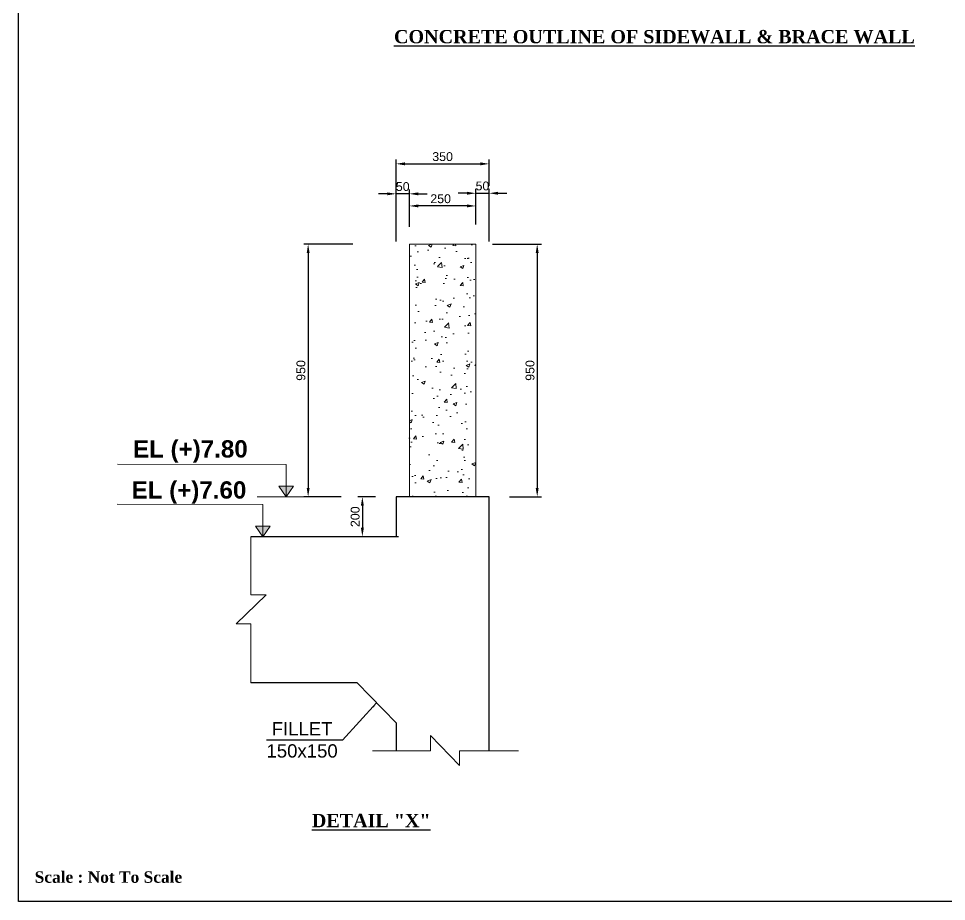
# Model space of a CAD drawing. Extents: x -358915 to 1258323, y -1667244 to -305611.
# Drawn here: x 398275 to 408749, y -1482912 to -1472952 of the extents above; entities that cross this region are included whole.
import ezdxf

# ---------------------------------------------------------------- set-up
doc = ezdxf.new("R2010")
doc.units = 0
doc.header["$LTSCALE"] = 300
doc.header["$MEASUREMENT"] = 0
doc.layers.get('DEFPOINTS').update_dxf_attribs({"linetype": 'CONTINUOUS'})
doc.layers.add('Dim', color=7, linetype='CONTINUOUS', lineweight=9)
doc.layers.add('Dimension', color=8, linetype='CONTINUOUS', lineweight=18)
for name, color, linetype in [('Head wall', 13, 'CONTINUOUS'), ('LINE', 7, 'CONTINUOUS'), ('TEXT', 10, 'CONTINUOUS'), ('TXT', 7, 'CONTINUOUS')]:
    doc.layers.add(name, color=color, linetype=linetype)
doc.styles.add('1-2', font='arial.ttf')
doc.styles.add('Arial', font='arial.ttf')
doc.styles.add('DIM', font='isocp3.shx')
doc.styles.add('text', font='ARIALN.TTF', dxfattribs={"height": 1.6})
doc.dimstyles.new('dim_50', dxfattribs={"dimtxt": 100, "dimasz": 100, "dimexe": 50, "dimexo": 30, "dimgap": 30, "dimtad": 1, "dimdec": 0, "dimzin": 0, "dimdsep": 46, "dimtxsty": 'DIM', "dimcen": 0.09, "dimclrd": 5, "dimclre": 5, "dimclrt": 7, "dimadec": 0, "dimazin": 0, "dimtfac": 1, "dimtdec": 0, "dimtmove": 0, "dimatfit": 3, "dimfxl": 1, "dimtolj": 1, "dimtzin": 0, "dimarcsym": 1})
doc.dimstyles.new('dim_80', dxfattribs={"dimtxt": 160, "dimasz": 160, "dimexe": 80, "dimexo": 40, "dimgap": 50, "dimtad": 1, "dimdec": 0, "dimzin": 0, "dimdsep": 46, "dimtxsty": 'DIM', "dimcen": 0.09, "dimclrd": 5, "dimclre": 5, "dimclrt": 7, "dimadec": 0, "dimazin": 0, "dimtfac": 1, "dimtdec": 0, "dimtmove": 0, "dimatfit": 3, "dimfxl": 1, "dimtolj": 1, "dimtzin": 0, "dimarcsym": 0})

# ---------------------------------------------------------------- blocks, each defined once
blk = doc.blocks.new('*D477')
at = {"layer": 'DEFPOINTS', "color": 0, "transparency": 16777216}
for p in [(403587, -1474923), (403437, -1475305), (403587, -1475497)]:
    blk.add_point(p, dxfattribs=at)
at = {"layer": 'Dim', "color": 5, "lineweight": -2, "transparency": 16777216}
for p, q in [((403437, -1475275), (403437, -1474873)), ((403587, -1475467), (403587, -1474873)), ((403337, -1474923), (403237, -1474923)), ((403437, -1474923), (403587, -1474923)), ((403687, -1474923), (403787, -1474923))]:
    blk.add_line(p, q, dxfattribs=at)
at = {"layer": 'Dim', "color": 5, "transparency": 16777216}
for points in [[(403337, -1474906), (403337, -1474939), (403437, -1474923)], [(403687, -1474906), (403687, -1474939), (403587, -1474923)]]:
    blk.add_solid(points, dxfattribs=at)
at = {"layer": 'Dim', "color": 7, "lineweight": 18, "transparency": 16777216, "insert": (403512, -1474841), "char_height": 100, "attachment_point": 5, "style": 'Arial'}
blk.add_mtext('\\A1;50', dxfattribs=at)
blk = doc.blocks.new('*D398')
at = {"layer": 'DEFPOINTS', "color": 0, "transparency": 16777216}
for p in [(402687, -1475066), (403437, -1475305), (402687, -1475332)]:
    blk.add_point(p, dxfattribs=at)
at = {"layer": 'Dim', "color": 5, "lineweight": -2, "transparency": 16777216}
for p, q in [((402687, -1475302), (402687, -1475016)), ((403337, -1475066), (402787, -1475066)), ((403437, -1475275), (403437, -1475016))]:
    blk.add_line(p, q, dxfattribs=at)
at = {"layer": 'Dim', "color": 5, "transparency": 16777216}
for points in [[(402787, -1475049), (402787, -1475082), (402687, -1475066)], [(403337, -1475049), (403337, -1475082), (403437, -1475066)]]:
    blk.add_solid(points, dxfattribs=at)
at = {"layer": 'Dim', "color": 7, "lineweight": 18, "transparency": 16777216, "insert": (403040, -1474985), "char_height": 100, "attachment_point": 5, "style": 'Arial'}
blk.add_mtext('\\A1;250', dxfattribs=at)
blk = doc.blocks.new('*D399')
at = {"layer": 'DEFPOINTS', "color": 0, "transparency": 16777216}
for p in [(402336, -1478347), (402156, -1478797), (402595, -1478797)]:
    blk.add_point(p, dxfattribs=at)
at = {"layer": 'Dim', "color": 5, "lineweight": -2, "transparency": 16777216}
for p, q in [((402306, -1478347), (402106, -1478347)), ((402156, -1478447), (402156, -1478697)), ((402565, -1478797), (402106, -1478797))]:
    blk.add_line(p, q, dxfattribs=at)
at = {"layer": 'Dim', "color": 5, "transparency": 16777216}
for points in [[(402140, -1478447), (402173, -1478447), (402156, -1478347)], [(402140, -1478697), (402173, -1478697), (402156, -1478797)]]:
    blk.add_solid(points, dxfattribs=at)
at = {"layer": 'Dim', "color": 7, "lineweight": 18, "transparency": 16777216, "insert": (402075, -1478572), "char_height": 100, "attachment_point": 5, "rotation": 90, "style": 'Arial'}
blk.add_mtext('\\A1;200', dxfattribs=at)
blk = doc.blocks.new('*D400')
at = {"layer": 'DEFPOINTS', "color": 0, "transparency": 16777216}
for p in [(403587, -1474591), (403587, -1474869), (402537, -1474906)]:
    blk.add_point(p, dxfattribs=at)
at = {"layer": 'Dim', "color": 5, "lineweight": -2, "transparency": 16777216}
for p, q in [((402537, -1474876), (402537, -1474541)), ((403587, -1474839), (403587, -1474541)), ((402637, -1474591), (403487, -1474591))]:
    blk.add_line(p, q, dxfattribs=at)
at = {"layer": 'Dim', "color": 5, "transparency": 16777216}
for points in [[(402637, -1474574), (402637, -1474608), (402537, -1474591)], [(403487, -1474574), (403487, -1474608), (403587, -1474591)]]:
    blk.add_solid(points, dxfattribs=at)
at = {"layer": 'Dim', "color": 7, "lineweight": 18, "transparency": 16777216, "insert": (403062, -1474510), "char_height": 100, "attachment_point": 5, "style": 'Arial'}
blk.add_mtext('\\A1;350', dxfattribs=at)
blk = doc.blocks.new('*D401')
at = {"layer": 'DEFPOINTS', "color": 0, "transparency": 16777216}
for p in [(403596, -1475497), (403786, -1478347), (404130, -1478347)]:
    blk.add_point(p, dxfattribs=at)
at = {"layer": 'Dim', "color": 5, "lineweight": -2, "transparency": 16777216}
for p, q in [((403626, -1475497), (404180, -1475497)), ((404130, -1475597), (404130, -1478247)), ((403816, -1478347), (404180, -1478347))]:
    blk.add_line(p, q, dxfattribs=at)
at = {"layer": 'Dim', "color": 5, "transparency": 16777216}
for points in [[(404113, -1475597), (404146, -1475597), (404130, -1475497)], [(404113, -1478247), (404146, -1478247), (404130, -1478347)]]:
    blk.add_solid(points, dxfattribs=at)
at = {"layer": 'Dim', "color": 7, "lineweight": 18, "transparency": 16777216, "insert": (404049, -1476922), "char_height": 100, "attachment_point": 5, "rotation": 90, "style": 'Arial'}
blk.add_mtext('\\A1;950', dxfattribs=at)
blk = doc.blocks.new('*D402')
at = {"layer": 'DEFPOINTS', "color": 0, "transparency": 16777216}
for p in [(402078, -1475497), (401544, -1478347), (401947, -1478347)]:
    blk.add_point(p, dxfattribs=at)
at = {"layer": 'Dim', "color": 5, "lineweight": -2, "transparency": 16777216}
for p, q in [((402048, -1475497), (401494, -1475497)), ((401544, -1475597), (401544, -1478247)), ((401917, -1478347), (401494, -1478347))]:
    blk.add_line(p, q, dxfattribs=at)
at = {"layer": 'Dim', "color": 5, "transparency": 16777216}
for points in [[(401528, -1475597), (401561, -1475597), (401544, -1475497)], [(401528, -1478247), (401561, -1478247), (401544, -1478347)]]:
    blk.add_solid(points, dxfattribs=at)
at = {"layer": 'Dim', "color": 7, "lineweight": 18, "transparency": 16777216, "insert": (401463, -1476922), "char_height": 100, "attachment_point": 5, "rotation": 90, "style": 'Arial'}
blk.add_mtext('\\A1;950', dxfattribs=at)
blk = doc.blocks.new('*D476')
at = {"layer": 'DEFPOINTS', "color": 0, "transparency": 16777216}
for p in [(402537, -1474929), (402687, -1475332), (402537, -1475497)]:
    blk.add_point(p, dxfattribs=at)
at = {"layer": 'Dim', "color": 5, "lineweight": -2, "transparency": 16777216}
for p, q in [((402537, -1475467), (402537, -1474879)), ((402687, -1475302), (402687, -1474879)), ((402437, -1474929), (402337, -1474929)), ((402687, -1474929), (402537, -1474929)), ((402787, -1474929), (402887, -1474929))]:
    blk.add_line(p, q, dxfattribs=at)
at = {"layer": 'Dim', "color": 5, "transparency": 16777216}
for points in [[(402437, -1474913), (402437, -1474946), (402537, -1474929)], [(402787, -1474913), (402787, -1474946), (402687, -1474929)]]:
    blk.add_solid(points, dxfattribs=at)
at = {"layer": 'Dim', "color": 7, "lineweight": 18, "transparency": 16777216, "insert": (402612, -1474848), "char_height": 100, "attachment_point": 5, "style": 'Arial'}
blk.add_mtext('\\A1;50', dxfattribs=at)

msp = doc.modelspace()

# ---------------------------------------------------------------- hatches: boundary and pattern name
at = {"layer": 'Dim'}
h = msp.add_hatch(dxfattribs=at)
h.set_pattern_fill('AR-CONC', color=8, scale=60)
h.set_pattern_definition([(50, (-775739.12, -1548208.4), (430.35611, -37.65128), [45, -495]), (355, (-775739.1, -1548208.4), (-83.2508, 451.31528), [36, -396]), (100.451444, (-775703.26, -1548211.55), (347.10531, 413.664), [38.24412, -420.68527]), (46.1842, (-775739.1, -1548088.4), (640.3448, -99.31157), [67.5, -742.5]), (96.635635, (-775685.76, -1548096.7), (560.79717, 584.47116), [57.3662, -631.02826]), (351.184164, (-775739.1, -1548088.4), (560.79717, 584.47116), [54, -594]), (21, (-775679.12, -1548118.4), (358.14423, -241.57133), [45, -495]), (326, (-775679.1, -1548118.4), (145.9892, 435.09003), [36, -396]), (71.451445, (-775649.27, -1548138.55), (504.13343, 193.51869), [38.24411, -420.68527]), (37.5, (-775739.12, -1548208.42), (7.295913, 199.736312), [0, -391.2, 0, -402, 0, -397.5]), (7.5, (-775739.12, -1548208.42), (157.841722, 236.647027), [0, -229.2, 0, -382.2, 0, -151.5]), (327.5, (-775872.92, -1548208.42), (320.293462, -13.532923), [0, -150, 0, -468, 0, -621]), (317.5, (-775932.92, -1548208.42), (349.9117, 60.06299), [0, -195, 0, -310.8, 0, -441])])
h.paths.add_polyline_path([(403437, -1475497.4), (402687, -1475497.4), (402686.9, -1478347.4), (403437, -1478347.4)])
at = {"layer": 'Dim', "ltscale": 500}
h = msp.add_hatch(color=15, dxfattribs=at)
h.dxf.hatch_style = 1
h.paths.add_polyline_path([(401296.5, -1478226.3), (401378, -1478226.3), (401296.5, -1478347.4)])
h.paths.add_polyline_path([(401215.1, -1478226.3), (401296.5, -1478226.3), (401296.5, -1478347.4)])
h = msp.add_hatch(color=15, dxfattribs=at)
h.dxf.hatch_style = 1
h.paths.add_polyline_path([(401032.3, -1478678.1), (401113.7, -1478678.1), (401032.3, -1478799.2)])
h.paths.add_polyline_path([(400950.9, -1478678.1), (401032.3, -1478678.1), (401032.3, -1478799.2)])

# ---------------------------------------------------------------- linework, layer by layer
at = {"layer": 'Dim', "color": 7}
msp.add_lwpolyline([(403437, -1478347.4), (403437, -1475497.4), (402687, -1475497.4), (402686.9, -1478347.4)], dxfattribs=at)
at = {"layer": 'Dim', "ltscale": 500}
for points in [[(401295.4, -1478347.4), (401295.4, -1477982.8), (399391, -1477977.8)], [(401296.5, -1478347.4), (401296.5, -1478226.3), (401215.1, -1478226.3), (401296.5, -1478347.4)], [(401296.5, -1478347.4), (401296.5, -1478226.3), (401378, -1478226.3), (401296.5, -1478347.4)], [(401031.1, -1478799.2), (401031.1, -1478434.6), (399388.1, -1478430.3)], [(401032.3, -1478799.2), (401032.3, -1478678.1), (400950.9, -1478678.1), (401032.3, -1478799.2)], [(401032.3, -1478799.2), (401032.3, -1478678.1), (401113.7, -1478678.1), (401032.3, -1478799.2)]]:
    msp.add_lwpolyline(points, dxfattribs=at)
at = {"layer": 'Dim', "ltscale": 50}
msp.add_lwpolyline([(401835.5, -1478347.4), (400967.3, -1478347.4)], dxfattribs=at)
at = {"layer": 'Dim', "color": 5}
for points in [[(400897.2, -1478797.4), (400897.2, -1479452), (401068.5, -1479452), (400732.7, -1479781.7)], [(400732.7, -1479781.7), (400897.2, -1479781.7), (400897.2, -1480447.4)], [(402269.8, -1481212.9), (402924.5, -1481212.9), (402924.5, -1481041.5), (403254.1, -1481377.4)], [(403254.1, -1481377.4), (403254.1, -1481212.9), (403919.8, -1481212.9)]]:
    msp.add_lwpolyline(points, dxfattribs=at)
at = {"layer": 'LINE', "ltscale": 500}
msp.add_line((402537, -1480897.4), (402537, -1481212.9), dxfattribs=at)
at = {"layer": 'LINE'}
msp.add_lwpolyline([(424170.2, -1482911.9), (398275.4, -1482911.9), (398275.4, -1464600.6), (424170.2, -1464600.6)], close=True, dxfattribs=at)
at = {"layer": 'LINE', "ltscale": 500}
for points in [[(402536.9, -1478347.4), (402537, -1478797.4)], [(403587, -1481212.9), (403587, -1478347.4), (402537, -1478347.4), (402537, -1478797.4)], [(402537, -1478797.4), (400897.2, -1478797.4)], [(402097.9, -1480447.4), (400897.2, -1480447.4)], [(402097.9, -1480447.4), (402537, -1480897.4)]]:
    msp.add_lwpolyline(points, dxfattribs=at)

# ---------------------------------------------------------------- texts
at = {"layer": 'Dimension', "color": 7, "lineweight": 18, "ltscale": 2, "insert": (401475.8, -1481089.9), "char_height": 150, "attachment_point": 5, "style": '1-2'}
msp.add_mtext('FILLET\\P150x150', dxfattribs=at)
at = {"layer": 'Head wall', "color": 7, "ltscale": 200, "width": 6346.838, "attachment_point": 1, "style": 'text'}
for s, insert, char_height in [('{\\fTimes New Roman|b1|i0|c0|p18;\\H1.6667x;\\L\\C6;CONCRETE OUTLINE OF SIDEWALL & BRACE WALL}', (402513.1, -1473080.8), 90), ('{\\fTimes New Roman|b1|i0|c0|p18;\\L\\C6;DETAIL "X"}', (401585.8, -1481924.7, 0), 150)]:
    msp.add_mtext(s, dxfattribs=dict(at, insert=insert, char_height=char_height))
at = {"layer": 'TEXT', "color": 0, "linetype": 'ByBlock', "insert": (398457, -1482571.9), "char_height": 129.707, "width": 2705.164, "attachment_point": 1, "style": 'Arial'}
msp.add_mtext('{\\fTimes New Roman|b1|i0|c0|p18;Scale : Not To Scale}', dxfattribs=at)
at = {"layer": 'TXT', "color": 0, "char_height": 195, "width": 2011.05, "attachment_point": 5, "style": 'Arial'}
for s, insert in [('{\\fArial|b1|i0|c0|p34;\\C6;EL (+)7.80}', (400214.9, -1477836.1)), ('{\\fArial|b1|i0|c0|p34;\\C6;EL (+)7.60}', (400199.3, -1478299.5))]:
    msp.add_mtext(s, dxfattribs=dict(at, insert=insert))

# ---------------------------------------------------------------- dimensions: what is measured, and where the dimension line sits
at = {"layer": 'Dim', "lineweight": 18}
dim = msp.add_linear_dim(base=(403587, -1474591), p1=(402537, -1474906.5), p2=(403587, -1474869.4), text='350', dimstyle='dim_50', override={"dimtxsty": 'Arial'}, dxfattribs=at)
dim.commit()
dim.dimension.update_dxf_attribs({"geometry": '*D400', "text_midpoint": (403062, -1474509.9)})
for base, p1, p2, angle, text, picture, middle in [((402537, -1474929.4), (402687, -1475332.2), (402537, -1475497.4), 180, '50', '*D476', (402612, -1474929.4)), ((402687, -1475065.8), (403437, -1475305.4), (402687, -1475332.2), 180, '250', '*D398', (403040.1, -1475065.8)), ((402156.2, -1478797.4), (402335.6, -1478347.4), (402594.9, -1478797.4), 90, '200', '*D399', (402156.2, -1478572.4))]:
    dim = msp.add_linear_dim(base=base, p1=p1, p2=p2, angle=angle, text=text, dimstyle='dim_50', override={"dimtxsty": 'Arial'}, dxfattribs=at)
    dim.commit()
    dim.dimension.update_dxf_attribs({"geometry": picture, "text_midpoint": middle, "dimtype": 160})
dim = msp.add_linear_dim(base=(403587, -1474922.5), p1=(403437, -1475305.4), p2=(403587, -1475497.4), text='50', dimstyle='dim_50', override={"dimtxsty": 'Arial'}, dxfattribs=at)
dim.commit()
dim.dimension.update_dxf_attribs({"geometry": '*D477', "text_midpoint": (403512, -1474922.5), "dimtype": 160})
for base, p1, p2, picture, middle in [((401544.3, -1478347.4), (402078.2, -1475497.4), (401947.3, -1478347.4), '*D402', (401463.3, -1476922.4)), ((404129.6, -1478347.4), (403595.7, -1475497.4), (403786.2, -1478347.4), '*D401', (404048.5, -1476922.4))]:
    dim = msp.add_linear_dim(base=base, p1=p1, p2=p2, angle=90, text='950', dimstyle='dim_50', override={"dimtxsty": 'Arial'}, dxfattribs=at)
    dim.commit()
    dim.dimension.update_dxf_attribs({"geometry": picture, "text_midpoint": middle})

# ---------------------------------------------------------------- leaders
msp.add_leader([(402317.4, -1480672.4), (401931.8, -1481093.4), (401074.8, -1481093.4)], dimstyle='dim_80', override={"dimasz": 60, "dimgap": 50, "dimtad": 0}, dxfattribs=at)

doc.saveas('drawing.dxf')
